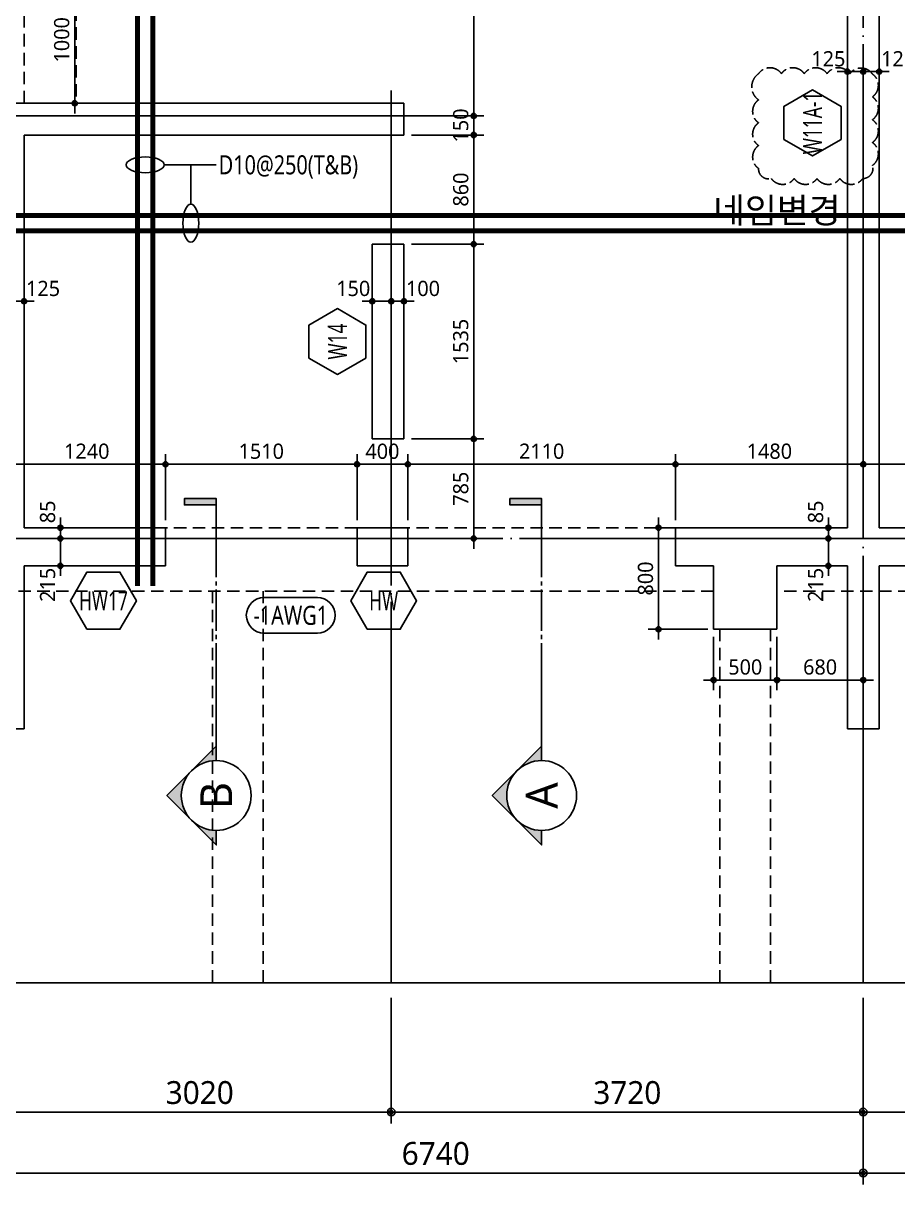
# Model space of a CAD drawing. Header units: millimetres. Extents: x 350420 to 672135, y -312840 to -44390.
# Drawn here: x 580432 to 587318, y -70688 to -61353 of the extents above; entities that cross this region are included whole.
import ezdxf
from ezdxf.enums import TextEntityAlignment as Align
from ezdxf.xclip import XClip

# ---------------------------------------------------------------- set-up
doc = ezdxf.new("R2010")
doc.units = ezdxf.units.MM
doc.header["$LTSCALE"] = 65
doc.header["$XCLIPFRAME"] = 0
for name, pattern in [('CEN', [62, 60, -1, 0, -1]), ('ER-IJ', [6.5, 5, -0.5, 0.5, -0.5]), ('HID', [2.5, 2, -0.5]), ('HID2', [7.5, 6, -1.5]), ('XS-지하주차장$0$CEN', [62, 60, -1, 0, -1]), ('XS-지하주차장$0$HID', [2.3, 1.5, -0.8])]:
    doc.linetypes.add(name, pattern=pattern)
doc.layers.get('Defpoints').update_dxf_attribs({"color": 145})
for name, color, linetype, plot in [('211119', 40, 'Continuous', False), ('DEFPOINT', 144, 'Continuous', False), ('XS-지하주차장$0$PD', 145, 'XS-지하주차장$0$HID', False)]:
    doc.layers.add(name, color=color, linetype=linetype, plot=plot)
for name, color, linetype in [('BAR-B', 2, 'HID2'), ('BAR-T', 2, 'Continuous'), ('CEN', 1, 'CEN'), ('DIM', 7, 'Continuous'), ('LEADER', 7, 'Continuous'), ('M', 7, 'Continuous'), ('NAME-B', 6, 'Continuous'), ('NAME-W', 4, 'Continuous'), ('SEC', 2, 'Continuous'), ('T', 6, 'Continuous'), ('XS-지하주차장$0$AWG', 5, 'XS-지하주차장$0$HID'), ('XS-지하주차장$0$B', 9, 'XS-지하주차장$0$HID'), ('XS-지하주차장$0$CEN', 1, 'XS-지하주차장$0$CEN'), ('XS-지하주차장$0$COL', 2, 'Continuous'), ('XS-지하주차장$0$G', 4, 'XS-지하주차장$0$HID'), ('XS-지하주차장$0$W1', 2, 'Continuous'), ('XS-지하주차장$0$W1-H', 11, 'XS-지하주차장$0$HID')]:
    doc.layers.add(name, color=color, linetype=linetype)
doc.styles.add('맑은고딕', font='malgun.ttf')
doc.dimstyles.new('DIM_40', dxfattribs={"dimscale": 40, "dimtxt": 3, "dimasz": 1, "dimexe": 2, "dimexo": 1.5, "dimgap": 1, "dimtad": 1, "dimdec": 0, "dimzin": 0, "dimdsep": 46, "dimtxsty": '맑은고딕', "dimblk1": 'DIMDOT', "dimblk2": 'DIMDOT', "dimsah": 1, "dimcen": 0.09, "dimdle": 2, "dimclrd": 7, "dimclre": 7, "dimclrt": 6, "dimadec": 0, "dimazin": 0, "dimtfac": 1, "dimtdec": 0, "dimtix": 1, "dimtmove": 2, "dimatfit": 3, "dimldrblk": 'DIMDOT', "dimfxl": 0, "dimtolj": 1, "dimtzin": 0, "dimarcsym": 0})
doc.dimstyles.new('DIM_60', dxfattribs={"dimscale": 60, "dimtxt": 3, "dimasz": 1, "dimexe": 1.5, "dimexo": 2, "dimgap": 1, "dimtad": 1, "dimdec": 0, "dimzin": 0, "dimdsep": 46, "dimtxsty": '맑은고딕', "dimblk1": 'DIMDOT', "dimblk2": 'DIMDOT', "dimsah": 1, "dimcen": 0.09, "dimdle": 2, "dimclrd": 7, "dimclre": 7, "dimclrt": 3, "dimadec": 0, "dimazin": 0, "dimtfac": 1, "dimtdec": 0, "dimtix": 1, "dimtmove": 2, "dimatfit": 3, "dimldrblk": 'DIMDOT', "dimfxl": 0, "dimtolj": 1, "dimtzin": 0, "dimarcsym": 0})

# ---------------------------------------------------------------- blocks, each defined once
blk = doc.blocks.new('XS-지하주차장$0$B1-6')
at = {"layer": 'XS-지하주차장$0$CEN'}
for p, q in [((34560, 27320), (34560, 20580)), ((26635, 20580), (36060, 20580)), ((26635, 20580), (36060, 20580)), ((34560, 13840), (34560, 20580)), ((31230, 13840), (31230, 17050)), ((31030, 16860), (36060, 16860))]:
    blk.add_line(p, q, dxfattribs=at)
at = {"layer": 'XS-지하주차장$0$PD'}
blk.add_line((29485, 14375), (31130, 14375), dxfattribs=at)
at = {"layer": 'XS-지하주차장$0$W1'}
for p, q in [((34475, 22060), (34475, 20705)), ((34775, 22060), (34775, 20705)), ((34475, 20705), (28095, 20705)), ((34775, 20705), (36060, 20705)), ((36060, 20705), (36060, 20455)), ((34475, 20455), (28095, 20455)), ((34475, 19100), (34475, 20455)), ((34775, 19900), (34775, 20455)), ((34775, 20455), (36060, 20455)), ((34775, 19100), (34775, 19400)), ((34775, 19100), (34475, 19100)), ((31130, 13840), (31130, 16960)), ((31380, 16960), (31130, 16960)), ((31380, 13965), (31380, 16960)), ((33775, 16960), (32240, 16960)), ((32240, 16710), (32240, 16960)), ((33775, 16710), (33775, 16960)), ((34475, 16590), (34475, 16990)), ((34775, 16990), (34475, 16990)), ((34775, 16590), (34775, 16990)), ((33775, 16710), (32240, 16710)), ((34775, 16590), (34475, 16590)), ((34775, 15080), (34475, 15080)), ((34475, 13965), (34475, 15080)), ((34775, 13965), (34775, 15080)), ((34475, 13965), (31380, 13965)), ((34775, 13965), (36060, 13965)), ((36060, 13965), (36060, 13715))]:
    blk.add_line(p, q, dxfattribs=at)
blk = doc.blocks.new('XS-지하주차장$0$B2-W')
at = {"layer": 'XS-지하주차장$0$W1-H'}
for p, q in [((119065, 68630), (119065, 72825)), ((125555, 65285), (125555, 71665)), ((125805, 65285), (125805, 71665)), ((119065, 68630), (122060, 68630)), ((122060, 68380), (122060, 68630)), ((119065, 65285), (119065, 68380)), ((119065, 68380), (122060, 68380)), ((121810, 65985), (121810, 67520)), ((121810, 67520), (122060, 67520)), ((122060, 65985), (122060, 67520)), ((121810, 65985), (122060, 65985)), ((119065, 65285), (120180, 65285)), ((120180, 64985), (120180, 65285)), ((121690, 65285), (122090, 65285)), ((121690, 64985), (121690, 65285)), ((122090, 64985), (122090, 65285)), ((124200, 65285), (125555, 65285)), ((124200, 64985), (124200, 65285)), ((127160, 65285), (125805, 65285)), ((119065, 64985), (120180, 64985)), ((119065, 64985), (119065, 63700)), ((121690, 64985), (122090, 64985)), ((124200, 64985), (124500, 64985)), ((124500, 64985), (124500, 64485)), ((125000, 64985), (125555, 64985)), ((125000, 64485), (125000, 64985)), ((125555, 64985), (125555, 63700)), ((127160, 64985), (125805, 64985)), ((125805, 64985), (125805, 63700)), ((124500, 64485), (125000, 64485)), ((119065, 63700), (118815, 63700)), ((125805, 63700), (125555, 63700))]:
    blk.add_line(p, q, dxfattribs=at)
blk = doc.blocks.new('XS-지하주차장')
at = {"layer": 'XS-지하주차장$0$AWG'}
for p, q in [((661200, 134475), (659690, 134475)), ((663710, 134475), (661600, 134475)), ((664010, 133975), (656510, 133975)), ((671990, 133975), (664510, 133975))]:
    blk.add_line(p, q, dxfattribs=at)
at = {"layer": 'XS-지하주차장$0$B'}
for p, q in [((660060, 126825), (660060, 133975)), ((660460, 126825), (660460, 133975))]:
    blk.add_line(p, q, dxfattribs=at)
at = {"layer": 'XS-지하주차장$0$COL'}
for p, q in [((664010, 134175), (664010, 133675)), ((664510, 133675), (664510, 134175)), ((664010, 133675), (664510, 133675))]:
    blk.add_line(p, q, dxfattribs=at)
at = {"layer": 'XS-지하주차장$0$G'}
for p, q in [((664060, 127100), (664060, 133675)), ((664460, 127100), (664460, 133675))]:
    blk.add_line(p, q, dxfattribs=at)
at = {"layer": 'XS-지하주차장$0$W1', "rotation": 270}
blk.add_blockref('XS-지하주차장$0$B1-6', (644610, 168950), dxfattribs=at)
at = {"layer": 'XS-지하주차장$0$W1-H'}
blk.add_blockref('XS-지하주차장$0$B2-W', (539510, 69190), dxfattribs=at)
blk = doc.blocks.new('DIMDOT')
at = {"layer": 'DIM', "linetype": 'Continuous'}
blk.add_line((-2, 0), (2, 0), dxfattribs=at)
for radius in [0.5, 0.25]:
    blk.add_circle((0, 0), radius, dxfattribs=at)
blk = doc.blocks.new('*D576')
at = {"layer": 'Defpoints', "color": 0, "linetype": 'Continuous', "transparency": 16777216}
for p in [(587050, -68910), (593790, -68910), (593790, -70410)]:
    blk.add_point(p, dxfattribs=at)
at = {"layer": 'DIM', "color": 7, "linetype": 'Continuous', "lineweight": -2, "transparency": 16777216}
for p, q in [((587050, -69030), (587050, -70500)), ((593790, -69030), (593790, -70500)), ((587110, -70410), (593730, -70410))]:
    blk.add_line(p, q, dxfattribs=at)
at = {"layer": 'DIM', "color": 7, "linetype": 'Continuous', "lineweight": -2, "transparency": 16777216, "xscale": 60, "yscale": 60, "zscale": 60, "rotation": 180}
blk.add_blockref('DIMDOT', (587050, -70410), dxfattribs=at)
at = {"layer": 'DIM', "color": 7, "linetype": 'Continuous', "lineweight": -2, "transparency": 16777216, "xscale": 60, "yscale": 60, "zscale": 60}
blk.add_blockref('DIMDOT', (593790, -70410), dxfattribs=at)
at = {"layer": 'DIM', "color": 3, "linetype": 'Continuous', "transparency": 16777216, "insert": (590420, -70257), "char_height": 180, "attachment_point": 5, "style": '맑은고딕'}
blk.add_mtext('\\A1;6740', dxfattribs=at)
blk = doc.blocks.new('*D578')
at = {"layer": 'Defpoints', "color": 0, "linetype": 'Continuous', "transparency": 16777216}
for p in [(587050, -68910), (590770, -68910), (587050, -69930)]:
    blk.add_point(p, dxfattribs=at)
at = {"layer": 'DIM', "color": 7, "linetype": 'Continuous', "lineweight": -2, "transparency": 16777216}
for p, q in [((587050, -69030), (587050, -70020)), ((590770, -69030), (590770, -70020)), ((590710, -69930), (587110, -69930))]:
    blk.add_line(p, q, dxfattribs=at)
at = {"layer": 'DIM', "color": 7, "linetype": 'Continuous', "lineweight": -2, "transparency": 16777216, "xscale": 60, "yscale": 60, "zscale": 60, "rotation": 180}
blk.add_blockref('DIMDOT', (587050, -69930), dxfattribs=at)
at = {"layer": 'DIM', "color": 7, "linetype": 'Continuous', "lineweight": -2, "transparency": 16777216, "xscale": 60, "yscale": 60, "zscale": 60}
blk.add_blockref('DIMDOT', (590770, -69930), dxfattribs=at)
at = {"layer": 'DIM', "color": 3, "linetype": 'Continuous', "transparency": 16777216, "insert": (588910, -69777), "char_height": 180, "attachment_point": 5, "style": '맑은고딕'}
blk.add_mtext('\\A1;3720', dxfattribs=at)
blk = doc.blocks.new('*D579')
at = {"layer": 'Defpoints', "color": 0, "linetype": 'Continuous', "transparency": 16777216}
for p in [(580310, -68910), (587050, -68910), (580310, -70410)]:
    blk.add_point(p, dxfattribs=at)
at = {"layer": 'DIM', "color": 7, "linetype": 'Continuous', "lineweight": -2, "transparency": 16777216}
for p, q in [((580310, -69030), (580310, -70500)), ((587050, -69030), (587050, -70500)), ((586990, -70410), (580370, -70410))]:
    blk.add_line(p, q, dxfattribs=at)
at = {"layer": 'DIM', "color": 7, "linetype": 'Continuous', "lineweight": -2, "transparency": 16777216, "xscale": 60, "yscale": 60, "zscale": 60, "rotation": 180}
blk.add_blockref('DIMDOT', (580310, -70410), dxfattribs=at)
at = {"layer": 'DIM', "color": 7, "linetype": 'Continuous', "lineweight": -2, "transparency": 16777216, "xscale": 60, "yscale": 60, "zscale": 60}
blk.add_blockref('DIMDOT', (587050, -70410), dxfattribs=at)
at = {"layer": 'DIM', "color": 3, "linetype": 'Continuous', "transparency": 16777216, "insert": (583680, -70257), "char_height": 180, "attachment_point": 5, "style": '맑은고딕'}
blk.add_mtext('\\A1;6740', dxfattribs=at)
blk = doc.blocks.new('*D580')
at = {"layer": 'Defpoints', "color": 0, "linetype": 'Continuous', "transparency": 16777216}
for p in [(580310, -68910), (583330, -68910), (580310, -69930)]:
    blk.add_point(p, dxfattribs=at)
at = {"layer": 'DIM', "color": 7, "linetype": 'Continuous', "lineweight": -2, "transparency": 16777216}
for p, q in [((580310, -69030), (580310, -70020)), ((583330, -69030), (583330, -70020)), ((583270, -69930), (580370, -69930))]:
    blk.add_line(p, q, dxfattribs=at)
at = {"layer": 'DIM', "color": 7, "linetype": 'Continuous', "lineweight": -2, "transparency": 16777216, "xscale": 60, "yscale": 60, "zscale": 60, "rotation": 180}
blk.add_blockref('DIMDOT', (580310, -69930), dxfattribs=at)
at = {"layer": 'DIM', "color": 7, "linetype": 'Continuous', "lineweight": -2, "transparency": 16777216, "xscale": 60, "yscale": 60, "zscale": 60}
blk.add_blockref('DIMDOT', (583330, -69930), dxfattribs=at)
at = {"layer": 'DIM', "color": 3, "linetype": 'Continuous', "transparency": 16777216, "insert": (581820, -69777), "char_height": 180, "attachment_point": 5, "style": '맑은고딕'}
blk.add_mtext('\\A1;3020', dxfattribs=at)
blk = doc.blocks.new('*D581')
at = {"layer": 'Defpoints', "color": 0, "linetype": 'Continuous', "transparency": 16777216}
for p in [(583330, -68910), (587050, -68910), (587050, -69930)]:
    blk.add_point(p, dxfattribs=at)
at = {"layer": 'DIM', "color": 7, "linetype": 'Continuous', "lineweight": -2, "transparency": 16777216}
for p, q in [((583330, -69030), (583330, -70020)), ((587050, -69030), (587050, -70020)), ((583390, -69930), (586990, -69930))]:
    blk.add_line(p, q, dxfattribs=at)
at = {"layer": 'DIM', "color": 7, "linetype": 'Continuous', "lineweight": -2, "transparency": 16777216, "xscale": 60, "yscale": 60, "zscale": 60, "rotation": 180}
blk.add_blockref('DIMDOT', (583330, -69930), dxfattribs=at)
at = {"layer": 'DIM', "color": 7, "linetype": 'Continuous', "lineweight": -2, "transparency": 16777216, "xscale": 60, "yscale": 60, "zscale": 60}
blk.add_blockref('DIMDOT', (587050, -69930), dxfattribs=at)
at = {"layer": 'DIM', "color": 3, "linetype": 'Continuous', "transparency": 16777216, "insert": (585190, -69777), "char_height": 180, "attachment_point": 5, "style": '맑은고딕'}
blk.add_mtext('\\A1;3720', dxfattribs=at)
blk = doc.blocks.new('*D649')
at = {"layer": 'Defpoints', "color": 0, "linetype": 'Continuous', "transparency": 16777216}
for p in [(583430, -62230), (583980, -62230), (583430, -63090)]:
    blk.add_point(p, dxfattribs=at)
at = {"layer": 'DIM', "color": 7, "linetype": 'Continuous', "lineweight": -2, "transparency": 16777216}
for p, q in [((583490, -62230), (584060, -62230)), ((583980, -63050), (583980, -62270)), ((583490, -63090), (584060, -63090))]:
    blk.add_line(p, q, dxfattribs=at)
at = {"layer": 'DIM', "color": 7, "linetype": 'Continuous', "lineweight": -2, "transparency": 16777216, "xscale": 40, "yscale": 40, "zscale": 40}
for p, rotation in [((583980, -62230), 90), ((583980, -63090), 270)]:
    blk.add_blockref('DIMDOT', p, dxfattribs=dict(at, rotation=rotation))
at = {"layer": 'DIM', "color": 6, "linetype": 'Continuous', "transparency": 16777216, "insert": (583878, -62660), "char_height": 120, "attachment_point": 5, "rotation": 90, "style": '맑은고딕'}
blk.add_mtext('\\A1;860', dxfattribs=at)
blk = doc.blocks.new('*D650')
at = {"layer": 'Defpoints', "color": 0, "linetype": 'Continuous', "transparency": 16777216}
for p in [(583430, -63090), (583430, -64625), (583980, -64625)]:
    blk.add_point(p, dxfattribs=at)
at = {"layer": 'DIM', "color": 7, "linetype": 'Continuous', "lineweight": -2, "transparency": 16777216}
for p, q in [((583490, -63090), (584060, -63090)), ((583980, -63130), (583980, -64585)), ((583490, -64625), (584060, -64625))]:
    blk.add_line(p, q, dxfattribs=at)
at = {"layer": 'DIM', "color": 7, "linetype": 'Continuous', "lineweight": -2, "transparency": 16777216, "xscale": 40, "yscale": 40, "zscale": 40}
for p, rotation in [((583980, -63090), 90), ((583980, -64625), 270)]:
    blk.add_blockref('DIMDOT', p, dxfattribs=dict(at, rotation=rotation))
at = {"layer": 'DIM', "color": 6, "linetype": 'Continuous', "transparency": 16777216, "insert": (583877.6, -63857.5), "char_height": 120, "attachment_point": 5, "rotation": 90, "style": '맑은고딕'}
blk.add_mtext('\\A1;1535', dxfattribs=at)
blk = doc.blocks.new('*D651')
at = {"layer": 'Defpoints', "color": 0, "linetype": 'Continuous', "transparency": 16777216}
for p in [(583430, -62080), (583430, -62230), (583980, -62230)]:
    blk.add_point(p, dxfattribs=at)
at = {"layer": 'DIM', "color": 7, "linetype": 'Continuous', "lineweight": -2, "transparency": 16777216}
for p, q in [((583980, -62040), (583980, -62000)), ((583490, -62080), (584060, -62080)), ((583980, -62080), (583980, -62230)), ((583490, -62230), (584060, -62230)), ((583980, -62270), (583980, -62310))]:
    blk.add_line(p, q, dxfattribs=at)
at = {"layer": 'DIM', "color": 7, "linetype": 'Continuous', "lineweight": -2, "transparency": 16777216, "xscale": 40, "yscale": 40, "zscale": 40}
for p, rotation in [((583980, -62080), 270), ((583980, -62230), 90)]:
    blk.add_blockref('DIMDOT', p, dxfattribs=dict(at, rotation=rotation))
at = {"layer": 'DIM', "color": 6, "linetype": 'Continuous', "transparency": 16777216, "insert": (583877.6, -62155), "char_height": 120, "attachment_point": 5, "rotation": 90, "style": '맑은고딕'}
blk.add_mtext('\\A1;150', dxfattribs=at)
blk = doc.blocks.new('*D654')
at = {"layer": 'Defpoints', "color": 0, "linetype": 'Continuous', "transparency": 16777216}
for p in [(583430, -59315), (583980, -59315), (583430, -62080)]:
    blk.add_point(p, dxfattribs=at)
at = {"layer": 'DIM', "color": 7, "linetype": 'Continuous', "lineweight": -2, "transparency": 16777216}
for p, q in [((583490, -59315), (584060, -59315)), ((583980, -62040), (583980, -59355)), ((583490, -62080), (584060, -62080))]:
    blk.add_line(p, q, dxfattribs=at)
at = {"layer": 'DIM', "color": 7, "linetype": 'Continuous', "lineweight": -2, "transparency": 16777216, "xscale": 40, "yscale": 40, "zscale": 40}
for p, rotation in [((583980, -59315), 90), ((583980, -62080), 270)]:
    blk.add_blockref('DIMDOT', p, dxfattribs=dict(at, rotation=rotation))
at = {"layer": 'DIM', "color": 6, "linetype": 'Continuous', "transparency": 16777216, "insert": (583878, -60697.5), "char_height": 120, "attachment_point": 5, "rotation": 90, "style": '맑은고딕'}
blk.add_mtext('\\A1;2765', dxfattribs=at)
blk = doc.blocks.new('*D671')
at = {"layer": 'Defpoints', "color": 0, "linetype": 'Continuous', "transparency": 16777216}
for p in [(583430, -63540), (583330, -63690), (583430, -63690)]:
    blk.add_point(p, dxfattribs=at)
at = {"layer": 'DIM', "color": 7, "linetype": 'Continuous', "lineweight": -2, "transparency": 16777216}
for p, q in [((583330, -63630), (583330, -63460)), ((583430, -63630), (583430, -63460)), ((583290, -63540), (583250, -63540)), ((583330, -63540), (583430, -63540)), ((583470, -63540), (583510, -63540))]:
    blk.add_line(p, q, dxfattribs=at)
at = {"layer": 'DIM', "color": 7, "linetype": 'Continuous', "lineweight": -2, "transparency": 16777216, "xscale": 40, "yscale": 40, "zscale": 40}
blk.add_blockref('DIMDOT', (583330, -63540), dxfattribs=at)
at = {"layer": 'DIM', "color": 7, "linetype": 'Continuous', "lineweight": -2, "transparency": 16777216, "xscale": 40, "yscale": 40, "zscale": 40, "rotation": 180}
blk.add_blockref('DIMDOT', (583430, -63540), dxfattribs=at)
at = {"layer": 'DIM', "color": 6, "linetype": 'Continuous', "transparency": 16777216, "insert": (583580, -63439.9), "char_height": 120, "attachment_point": 5, "style": '맑은고딕'}
blk.add_mtext('\\A1;100', dxfattribs=at)
blk = doc.blocks.new('*D672')
at = {"layer": 'Defpoints', "color": 0, "linetype": 'Continuous', "transparency": 16777216}
for p in [(583180, -63540), (583180, -63690), (583330, -63690)]:
    blk.add_point(p, dxfattribs=at)
at = {"layer": 'DIM', "color": 7, "linetype": 'Continuous', "lineweight": -2, "transparency": 16777216}
for p, q in [((583180, -63630), (583180, -63460)), ((583330, -63630), (583330, -63460)), ((583140, -63540), (583100, -63540)), ((583330, -63540), (583180, -63540)), ((583370, -63540), (583410, -63540))]:
    blk.add_line(p, q, dxfattribs=at)
at = {"layer": 'DIM', "color": 7, "linetype": 'Continuous', "lineweight": -2, "transparency": 16777216, "xscale": 40, "yscale": 40, "zscale": 40}
blk.add_blockref('DIMDOT', (583180, -63540), dxfattribs=at)
at = {"layer": 'DIM', "color": 7, "linetype": 'Continuous', "lineweight": -2, "transparency": 16777216, "xscale": 40, "yscale": 40, "zscale": 40, "rotation": 180}
blk.add_blockref('DIMDOT', (583330, -63540), dxfattribs=at)
at = {"layer": 'DIM', "color": 6, "linetype": 'Continuous', "transparency": 16777216, "insert": (583030, -63439.9), "char_height": 120, "attachment_point": 5, "style": '맑은고딕'}
blk.add_mtext('\\A1;150', dxfattribs=at)
blk = doc.blocks.new('*D697')
at = {"layer": 'Defpoints', "color": 0, "linetype": 'Continuous', "transparency": 16777216}
for p in [(587175, -61730), (587050, -61880), (587175, -61880)]:
    blk.add_point(p, dxfattribs=at)
at = {"layer": 'DIM', "color": 7, "linetype": 'Continuous', "lineweight": -2, "transparency": 16777216}
for p, q in [((587050, -61820), (587050, -61650)), ((587175, -61820), (587175, -61650)), ((587010, -61730), (586970, -61730)), ((587050, -61730), (587175, -61730)), ((587215, -61730), (587255, -61730))]:
    blk.add_line(p, q, dxfattribs=at)
at = {"layer": 'DIM', "color": 7, "linetype": 'Continuous', "lineweight": -2, "transparency": 16777216, "xscale": 40, "yscale": 40, "zscale": 40}
blk.add_blockref('DIMDOT', (587050, -61730), dxfattribs=at)
at = {"layer": 'DIM', "color": 7, "linetype": 'Continuous', "lineweight": -2, "transparency": 16777216, "xscale": 40, "yscale": 40, "zscale": 40, "rotation": 180}
blk.add_blockref('DIMDOT', (587175, -61730), dxfattribs=at)
at = {"layer": 'DIM', "color": 6, "linetype": 'Continuous', "transparency": 16777216, "insert": (587325, -61629.9), "char_height": 120, "attachment_point": 5, "style": '맑은고딕'}
blk.add_mtext('\\A1;125', dxfattribs=at)
blk = doc.blocks.new('*D698')
at = {"layer": 'Defpoints', "color": 0, "linetype": 'Continuous', "transparency": 16777216}
for p in [(586925, -61730), (586925, -61880), (587050, -61880)]:
    blk.add_point(p, dxfattribs=at)
at = {"layer": 'DIM', "color": 7, "linetype": 'Continuous', "lineweight": -2, "transparency": 16777216}
for p, q in [((586925, -61820), (586925, -61650)), ((587050, -61820), (587050, -61650)), ((586885, -61730), (586845, -61730)), ((587050, -61730), (586925, -61730)), ((587090, -61730), (587130, -61730))]:
    blk.add_line(p, q, dxfattribs=at)
at = {"layer": 'DIM', "color": 7, "linetype": 'Continuous', "lineweight": -2, "transparency": 16777216, "xscale": 40, "yscale": 40, "zscale": 40}
blk.add_blockref('DIMDOT', (586925, -61730), dxfattribs=at)
at = {"layer": 'DIM', "color": 7, "linetype": 'Continuous', "lineweight": -2, "transparency": 16777216, "xscale": 40, "yscale": 40, "zscale": 40, "rotation": 180}
blk.add_blockref('DIMDOT', (587050, -61730), dxfattribs=at)
at = {"layer": 'DIM', "color": 6, "linetype": 'Continuous', "transparency": 16777216, "insert": (586775, -61629.9), "char_height": 120, "attachment_point": 5, "style": '맑은고딕'}
blk.add_mtext('\\A1;125', dxfattribs=at)
blk = doc.blocks.new('*D825')
at = {"layer": 'Defpoints', "color": 0, "linetype": 'Continuous', "transparency": 16777216}
for p in [(586775, -65325), (586925, -65325), (586925, -65410)]:
    blk.add_point(p, dxfattribs=at)
at = {"layer": 'DIM', "color": 7, "linetype": 'Continuous', "lineweight": -2, "transparency": 16777216}
for p, q in [((586775, -65285), (586775, -65245)), ((586865, -65325), (586695, -65325)), ((586775, -65410), (586775, -65325)), ((586865, -65410), (586695, -65410)), ((586775, -65450), (586775, -65490))]:
    blk.add_line(p, q, dxfattribs=at)
at = {"layer": 'DIM', "color": 7, "linetype": 'Continuous', "lineweight": -2, "transparency": 16777216, "xscale": 40, "yscale": 40, "zscale": 40}
for p, rotation in [((586775, -65325), 270), ((586775, -65410), 90)]:
    blk.add_blockref('DIMDOT', p, dxfattribs=dict(at, rotation=rotation))
at = {"layer": 'DIM', "color": 6, "linetype": 'Continuous', "transparency": 16777216, "insert": (586674.9, -65200), "char_height": 120, "attachment_point": 5, "rotation": 90, "style": '맑은고딕'}
blk.add_mtext('\\A1;85', dxfattribs=at)
blk = doc.blocks.new('*D826')
at = {"layer": 'Defpoints', "color": 0, "linetype": 'Continuous', "transparency": 16777216}
for p in [(586925, -65410), (586775, -65625), (586925, -65625)]:
    blk.add_point(p, dxfattribs=at)
at = {"layer": 'DIM', "color": 7, "linetype": 'Continuous', "lineweight": -2, "transparency": 16777216}
for p, q in [((586865, -65410), (586695, -65410)), ((586775, -65450), (586775, -65585)), ((586865, -65625), (586695, -65625))]:
    blk.add_line(p, q, dxfattribs=at)
at = {"layer": 'DIM', "color": 7, "linetype": 'Continuous', "lineweight": -2, "transparency": 16777216, "xscale": 40, "yscale": 40, "zscale": 40}
for p, rotation in [((586775, -65410), 90), ((586775, -65625), 270)]:
    blk.add_blockref('DIMDOT', p, dxfattribs=dict(at, rotation=rotation))
at = {"layer": 'DIM', "color": 6, "linetype": 'Continuous', "transparency": 16777216, "insert": (586674.9, -65775), "char_height": 120, "attachment_point": 5, "rotation": 90, "style": '맑은고딕'}
blk.add_mtext('\\A1;215', dxfattribs=at)
blk = doc.blocks.new('*D829')
at = {"layer": 'Defpoints', "color": 0, "linetype": 'Continuous', "transparency": 16777216}
for p in [(580721.5, -65325), (580871.5, -65325), (580871.5, -65410)]:
    blk.add_point(p, dxfattribs=at)
at = {"layer": 'DIM', "color": 7, "linetype": 'Continuous', "lineweight": -2, "transparency": 16777216}
for p, q in [((580721.5, -65285), (580721.5, -65245)), ((580811.5, -65325), (580641.5, -65325)), ((580721.5, -65410), (580721.5, -65325)), ((580811.5, -65410), (580641.5, -65410)), ((580721.5, -65450), (580721.5, -65490))]:
    blk.add_line(p, q, dxfattribs=at)
at = {"layer": 'DIM', "color": 7, "linetype": 'Continuous', "lineweight": -2, "transparency": 16777216, "xscale": 40, "yscale": 40, "zscale": 40}
for p, rotation in [((580721.5, -65325), 270), ((580721.5, -65410), 90)]:
    blk.add_blockref('DIMDOT', p, dxfattribs=dict(at, rotation=rotation))
at = {"layer": 'DIM', "color": 6, "linetype": 'Continuous', "transparency": 16777216, "insert": (580621.4, -65200), "char_height": 120, "attachment_point": 5, "rotation": 90, "style": '맑은고딕'}
blk.add_mtext('\\A1;85', dxfattribs=at)
blk = doc.blocks.new('*D830')
at = {"layer": 'Defpoints', "color": 0, "linetype": 'Continuous', "transparency": 16777216}
for p in [(580871.5, -65410), (580721.5, -65625), (580871.5, -65625)]:
    blk.add_point(p, dxfattribs=at)
at = {"layer": 'DIM', "color": 7, "linetype": 'Continuous', "lineweight": -2, "transparency": 16777216}
for p, q in [((580811.5, -65410), (580641.5, -65410)), ((580721.5, -65450), (580721.5, -65585)), ((580811.5, -65625), (580641.5, -65625))]:
    blk.add_line(p, q, dxfattribs=at)
at = {"layer": 'DIM', "color": 7, "linetype": 'Continuous', "lineweight": -2, "transparency": 16777216, "xscale": 40, "yscale": 40, "zscale": 40}
for p, rotation in [((580721.5, -65410), 90), ((580721.5, -65625), 270)]:
    blk.add_blockref('DIMDOT', p, dxfattribs=dict(at, rotation=rotation))
at = {"layer": 'DIM', "color": 6, "linetype": 'Continuous', "transparency": 16777216, "insert": (580621.4, -65775), "char_height": 120, "attachment_point": 5, "rotation": 90, "style": '맑은고딕'}
blk.add_mtext('\\A1;215', dxfattribs=at)
blk = doc.blocks.new('*D834')
at = {"layer": 'Defpoints', "color": 0, "linetype": 'Continuous', "transparency": 16777216}
for p in [(583430, -64625), (583980, -64625), (583430, -65410)]:
    blk.add_point(p, dxfattribs=at)
at = {"layer": 'DIM', "color": 7, "linetype": 'Continuous', "lineweight": -2, "transparency": 16777216}
for p, q in [((583490, -64625), (584060, -64625)), ((583980, -65370), (583980, -64665)), ((583490, -65410), (584060, -65410))]:
    blk.add_line(p, q, dxfattribs=at)
at = {"layer": 'DIM', "color": 7, "linetype": 'Continuous', "lineweight": -2, "transparency": 16777216, "xscale": 40, "yscale": 40, "zscale": 40}
for p, rotation in [((583980, -64625), 90), ((583980, -65410), 270)]:
    blk.add_blockref('DIMDOT', p, dxfattribs=dict(at, rotation=rotation))
at = {"layer": 'DIM', "color": 6, "linetype": 'Continuous', "transparency": 16777216, "insert": (583878, -65017.5), "char_height": 120, "attachment_point": 5, "rotation": 90, "style": '맑은고딕'}
blk.add_mtext('\\A1;785', dxfattribs=at)
blk = doc.blocks.new('*D842')
at = {"layer": 'Defpoints', "color": 0, "linetype": 'Continuous', "transparency": 16777216}
for p in [(587050, -64825), (587050, -65325), (588530, -65325)]:
    blk.add_point(p, dxfattribs=at)
at = {"layer": 'DIM', "color": 7, "linetype": 'Continuous', "lineweight": -2, "transparency": 16777216}
for p, q in [((587050, -65265), (587050, -64745)), ((588530, -65265), (588530, -64745)), ((588490, -64825), (587090, -64825))]:
    blk.add_line(p, q, dxfattribs=at)
at = {"layer": 'DIM', "color": 7, "linetype": 'Continuous', "lineweight": -2, "transparency": 16777216, "xscale": 40, "yscale": 40, "zscale": 40, "rotation": 180}
blk.add_blockref('DIMDOT', (587050, -64825), dxfattribs=at)
at = {"layer": 'DIM', "color": 7, "linetype": 'Continuous', "lineweight": -2, "transparency": 16777216, "xscale": 40, "yscale": 40, "zscale": 40}
blk.add_blockref('DIMDOT', (588530, -64825), dxfattribs=at)
at = {"layer": 'DIM', "color": 6, "linetype": 'Continuous', "transparency": 16777216, "insert": (587790, -64722.6), "char_height": 120, "attachment_point": 5, "style": '맑은고딕'}
blk.add_mtext('\\A1;1480', dxfattribs=at)
blk = doc.blocks.new('*D847')
at = {"layer": 'Defpoints', "color": 0, "linetype": 'Continuous', "transparency": 16777216}
for p in [(587050, -64825), (585570, -65325), (587050, -65325)]:
    blk.add_point(p, dxfattribs=at)
at = {"layer": 'DIM', "color": 7, "linetype": 'Continuous', "lineweight": -2, "transparency": 16777216}
for p, q in [((585570, -65265), (585570, -64745)), ((587050, -65265), (587050, -64745)), ((585610, -64825), (587010, -64825))]:
    blk.add_line(p, q, dxfattribs=at)
at = {"layer": 'DIM', "color": 7, "linetype": 'Continuous', "lineweight": -2, "transparency": 16777216, "xscale": 40, "yscale": 40, "zscale": 40, "rotation": 180}
blk.add_blockref('DIMDOT', (585570, -64825), dxfattribs=at)
at = {"layer": 'DIM', "color": 7, "linetype": 'Continuous', "lineweight": -2, "transparency": 16777216, "xscale": 40, "yscale": 40, "zscale": 40}
blk.add_blockref('DIMDOT', (587050, -64825), dxfattribs=at)
at = {"layer": 'DIM', "color": 6, "linetype": 'Continuous', "transparency": 16777216, "insert": (586310, -64722.6), "char_height": 120, "attachment_point": 5, "style": '맑은고딕'}
blk.add_mtext('\\A1;1480', dxfattribs=at)
blk = doc.blocks.new('*D848')
at = {"layer": 'Defpoints', "color": 0, "linetype": 'Continuous', "transparency": 16777216}
for p in [(583460, -64825), (583460, -65325), (585570, -65325)]:
    blk.add_point(p, dxfattribs=at)
at = {"layer": 'DIM', "color": 7, "linetype": 'Continuous', "lineweight": -2, "transparency": 16777216}
for p, q in [((583460, -65265), (583460, -64745)), ((585570, -65265), (585570, -64745)), ((585530, -64825), (583500, -64825))]:
    blk.add_line(p, q, dxfattribs=at)
at = {"layer": 'DIM', "color": 7, "linetype": 'Continuous', "lineweight": -2, "transparency": 16777216, "xscale": 40, "yscale": 40, "zscale": 40, "rotation": 180}
blk.add_blockref('DIMDOT', (583460, -64825), dxfattribs=at)
at = {"layer": 'DIM', "color": 7, "linetype": 'Continuous', "lineweight": -2, "transparency": 16777216, "xscale": 40, "yscale": 40, "zscale": 40}
blk.add_blockref('DIMDOT', (585570, -64825), dxfattribs=at)
at = {"layer": 'DIM', "color": 6, "linetype": 'Continuous', "transparency": 16777216, "insert": (584515, -64722.6), "char_height": 120, "attachment_point": 5, "style": '맑은고딕'}
blk.add_mtext('\\A1;2110', dxfattribs=at)
blk = doc.blocks.new('*D849')
at = {"layer": 'Defpoints', "color": 0, "linetype": 'Continuous', "transparency": 16777216}
for p in [(583460, -64825), (583060, -65325), (583460, -65325)]:
    blk.add_point(p, dxfattribs=at)
at = {"layer": 'DIM', "color": 7, "linetype": 'Continuous', "lineweight": -2, "transparency": 16777216}
for p, q in [((583060, -65265), (583060, -64745)), ((583460, -65265), (583460, -64745)), ((583100, -64825), (583420, -64825))]:
    blk.add_line(p, q, dxfattribs=at)
at = {"layer": 'DIM', "color": 7, "linetype": 'Continuous', "lineweight": -2, "transparency": 16777216, "xscale": 40, "yscale": 40, "zscale": 40, "rotation": 180}
blk.add_blockref('DIMDOT', (583060, -64825), dxfattribs=at)
at = {"layer": 'DIM', "color": 7, "linetype": 'Continuous', "lineweight": -2, "transparency": 16777216, "xscale": 40, "yscale": 40, "zscale": 40}
blk.add_blockref('DIMDOT', (583460, -64825), dxfattribs=at)
at = {"layer": 'DIM', "color": 6, "linetype": 'Continuous', "transparency": 16777216, "insert": (583260, -64723), "char_height": 120, "attachment_point": 5, "style": '맑은고딕'}
blk.add_mtext('\\A1;400', dxfattribs=at)
blk = doc.blocks.new('*D850')
at = {"layer": 'Defpoints', "color": 0, "linetype": 'Continuous', "transparency": 16777216}
for p in [(581550, -64825), (581550, -65325), (583060, -65325)]:
    blk.add_point(p, dxfattribs=at)
at = {"layer": 'DIM', "color": 7, "linetype": 'Continuous', "lineweight": -2, "transparency": 16777216}
for p, q in [((581550, -65265), (581550, -64745)), ((583060, -65265), (583060, -64745)), ((583020, -64825), (581590, -64825))]:
    blk.add_line(p, q, dxfattribs=at)
at = {"layer": 'DIM', "color": 7, "linetype": 'Continuous', "lineweight": -2, "transparency": 16777216, "xscale": 40, "yscale": 40, "zscale": 40, "rotation": 180}
blk.add_blockref('DIMDOT', (581550, -64825), dxfattribs=at)
at = {"layer": 'DIM', "color": 7, "linetype": 'Continuous', "lineweight": -2, "transparency": 16777216, "xscale": 40, "yscale": 40, "zscale": 40}
blk.add_blockref('DIMDOT', (583060, -64825), dxfattribs=at)
at = {"layer": 'DIM', "color": 6, "linetype": 'Continuous', "transparency": 16777216, "insert": (582305, -64722.6), "char_height": 120, "attachment_point": 5, "style": '맑은고딕'}
blk.add_mtext('\\A1;1510', dxfattribs=at)
blk = doc.blocks.new('*D851')
at = {"layer": 'Defpoints', "color": 0, "linetype": 'Continuous', "transparency": 16777216}
for p in [(581550, -64825), (580310, -65325), (581550, -65325)]:
    blk.add_point(p, dxfattribs=at)
at = {"layer": 'DIM', "color": 7, "linetype": 'Continuous', "lineweight": -2, "transparency": 16777216}
for p, q in [((580310, -65265), (580310, -64745)), ((581550, -65265), (581550, -64745)), ((580350, -64825), (581510, -64825))]:
    blk.add_line(p, q, dxfattribs=at)
at = {"layer": 'DIM', "color": 7, "linetype": 'Continuous', "lineweight": -2, "transparency": 16777216, "xscale": 40, "yscale": 40, "zscale": 40, "rotation": 180}
blk.add_blockref('DIMDOT', (580310, -64825), dxfattribs=at)
at = {"layer": 'DIM', "color": 7, "linetype": 'Continuous', "lineweight": -2, "transparency": 16777216, "xscale": 40, "yscale": 40, "zscale": 40}
blk.add_blockref('DIMDOT', (581550, -64825), dxfattribs=at)
at = {"layer": 'DIM', "color": 6, "linetype": 'Continuous', "transparency": 16777216, "insert": (580930, -64722.6), "char_height": 120, "attachment_point": 5, "style": '맑은고딕'}
blk.add_mtext('\\A1;1240', dxfattribs=at)
blk = doc.blocks.new('단면기호2')
at = {"layer": 'SEC'}
h = blk.add_hatch(color=256, dxfattribs=at)
h.paths.add_polyline_path([(0, 388.9), (0, 275, 0.198912), (-194.5, 194.5)])
h.paths.add_polyline_path([(-388.9, 0), (-194.5, 194.5, 0.414214), (-194.5, -194.5)])
h.paths.add_polyline_path([(0, -275), (0, -388.9), (-194.5, -194.5, 0.198912)])
for points in [[(0, -388.9), (-388.9, 0), (0, 388.9), (0, 275)], [(0, -275), (0, -875)]]:
    blk.add_lwpolyline(points, dxfattribs=at)
blk.add_circle((0, 0), 275, dxfattribs=at)
blk = doc.blocks.new('단면기호')
at = {"layer": 'SEC'}
blk.add_hatch(color=2, dxfattribs=at).paths.add_polyline_path([(-0.83, 0), (0, 0), (0, 4.17), (-0.83, 4.17)])
at = {"layer": 'SEC', "color": 2}
blk.add_line((-0.83, 0), (0, 0), dxfattribs=at)
blk.add_lwpolyline([(-10, 0), (0, 0), (0, 4.17), (-0.83, 4.17), (-0.83, 0)], dxfattribs=at)
blk = doc.blocks.new('*D867')
at = {"layer": 'Defpoints', "color": 0, "linetype": 'Continuous', "transparency": 16777216}
for p in [(586370, -66125), (587050, -66125), (586370, -66525)]:
    blk.add_point(p, dxfattribs=at)
at = {"layer": 'DIM', "color": 7, "linetype": 'Continuous', "lineweight": -2, "transparency": 16777216}
for p, q in [((586370, -66185), (586370, -66605)), ((587050, -66185), (587050, -66605)), ((587010, -66525), (586410, -66525))]:
    blk.add_line(p, q, dxfattribs=at)
at = {"layer": 'DIM', "color": 7, "linetype": 'Continuous', "lineweight": -2, "transparency": 16777216, "xscale": 40, "yscale": 40, "zscale": 40, "rotation": 180}
blk.add_blockref('DIMDOT', (586370, -66525), dxfattribs=at)
at = {"layer": 'DIM', "color": 7, "linetype": 'Continuous', "lineweight": -2, "transparency": 16777216, "xscale": 40, "yscale": 40, "zscale": 40}
blk.add_blockref('DIMDOT', (587050, -66525), dxfattribs=at)
at = {"layer": 'DIM', "color": 6, "linetype": 'Continuous', "transparency": 16777216, "insert": (586710, -66423), "char_height": 120, "attachment_point": 5, "style": '맑은고딕'}
blk.add_mtext('\\A1;680', dxfattribs=at)
blk = doc.blocks.new('*D868')
at = {"layer": 'Defpoints', "color": 0, "linetype": 'Continuous', "transparency": 16777216}
for p in [(585870, -66125), (586370, -66125), (586370, -66525)]:
    blk.add_point(p, dxfattribs=at)
at = {"layer": 'DIM', "color": 7, "linetype": 'Continuous', "lineweight": -2, "transparency": 16777216}
for p, q in [((585870, -66185), (585870, -66605)), ((586370, -66185), (586370, -66605)), ((585910, -66525), (586330, -66525))]:
    blk.add_line(p, q, dxfattribs=at)
at = {"layer": 'DIM', "color": 7, "linetype": 'Continuous', "lineweight": -2, "transparency": 16777216, "xscale": 40, "yscale": 40, "zscale": 40, "rotation": 180}
blk.add_blockref('DIMDOT', (585870, -66525), dxfattribs=at)
at = {"layer": 'DIM', "color": 7, "linetype": 'Continuous', "lineweight": -2, "transparency": 16777216, "xscale": 40, "yscale": 40, "zscale": 40}
blk.add_blockref('DIMDOT', (586370, -66525), dxfattribs=at)
at = {"layer": 'DIM', "color": 6, "linetype": 'Continuous', "transparency": 16777216, "insert": (586120, -66423), "char_height": 120, "attachment_point": 5, "style": '맑은고딕'}
blk.add_mtext('\\A1;500', dxfattribs=at)
blk = doc.blocks.new('*D869')
at = {"layer": 'Defpoints', "color": 0, "linetype": 'Continuous', "transparency": 16777216}
for p in [(585435.8, -65325), (585885.8, -65325), (585885.8, -66125)]:
    blk.add_point(p, dxfattribs=at)
at = {"layer": 'DIM', "color": 7, "linetype": 'Continuous', "lineweight": -2, "transparency": 16777216}
for p, q in [((585825.8, -65325), (585355.8, -65325)), ((585435.8, -66085), (585435.8, -65365)), ((585825.8, -66125), (585355.8, -66125))]:
    blk.add_line(p, q, dxfattribs=at)
at = {"layer": 'DIM', "color": 7, "linetype": 'Continuous', "lineweight": -2, "transparency": 16777216, "xscale": 40, "yscale": 40, "zscale": 40}
for p, rotation in [((585435.8, -65325), 90), ((585435.8, -66125), 270)]:
    blk.add_blockref('DIMDOT', p, dxfattribs=dict(at, rotation=rotation))
at = {"layer": 'DIM', "color": 6, "linetype": 'Continuous', "transparency": 16777216, "insert": (585333.8, -65725), "char_height": 120, "attachment_point": 5, "rotation": 90, "style": '맑은고딕'}
blk.add_mtext('\\A1;800', dxfattribs=at)
blk = doc.blocks.new('*D956')
at = {"layer": 'Defpoints', "color": 0, "linetype": 'Continuous', "transparency": 16777216}
for p in [(580435, -63540), (580310, -63690), (580435, -63690)]:
    blk.add_point(p, dxfattribs=at)
at = {"layer": 'DIM', "color": 7, "linetype": 'Continuous', "lineweight": -2, "transparency": 16777216}
for p, q in [((580310, -63630), (580310, -63460)), ((580435, -63630), (580435, -63460)), ((580270, -63540), (580230, -63540)), ((580310, -63540), (580435, -63540)), ((580475, -63540), (580515, -63540))]:
    blk.add_line(p, q, dxfattribs=at)
at = {"layer": 'DIM', "color": 7, "linetype": 'Continuous', "lineweight": -2, "transparency": 16777216, "xscale": 40, "yscale": 40, "zscale": 40}
blk.add_blockref('DIMDOT', (580310, -63540), dxfattribs=at)
at = {"layer": 'DIM', "color": 7, "linetype": 'Continuous', "lineweight": -2, "transparency": 16777216, "xscale": 40, "yscale": 40, "zscale": 40, "rotation": 180}
blk.add_blockref('DIMDOT', (580435, -63540), dxfattribs=at)
at = {"layer": 'DIM', "color": 6, "linetype": 'Continuous', "transparency": 16777216, "insert": (580585, -63439.9), "char_height": 120, "attachment_point": 5, "style": '맑은고딕'}
blk.add_mtext('\\A1;125', dxfattribs=at)
blk = doc.blocks.new('*D960')
at = {"layer": 'Defpoints', "color": 0, "linetype": 'Continuous', "transparency": 16777216}
for p in [(580435, -60980), (580835, -60980), (580435, -61980)]:
    blk.add_point(p, dxfattribs=at)
at = {"layer": 'DIM', "color": 7, "linetype": 'Continuous', "lineweight": -2, "transparency": 16777216}
for p, q in [((580495, -60980), (580915, -60980)), ((580835, -61940), (580835, -61020)), ((580495, -61980), (580915, -61980))]:
    blk.add_line(p, q, dxfattribs=at)
at = {"layer": 'DIM', "color": 7, "linetype": 'Continuous', "lineweight": -2, "transparency": 16777216, "xscale": 40, "yscale": 40, "zscale": 40}
for p, rotation in [((580835, -60980), 90), ((580835, -61980), 270)]:
    blk.add_blockref('DIMDOT', p, dxfattribs=dict(at, rotation=rotation))
at = {"layer": 'DIM', "color": 6, "linetype": 'Continuous', "transparency": 16777216, "insert": (580732.6, -61480), "char_height": 120, "attachment_point": 5, "rotation": 90, "style": '맑은고딕'}
blk.add_mtext('\\A1;1000', dxfattribs=at)

msp = doc.modelspace()

# ---------------------------------------------------------------- linework, layer by layer
at = {"layer": '211119', "linetype": 'HID'}
msp.add_lwpolyline([(586224.9, -61746.7, -0.520567), (586404.9, -61746.7, -0.520567), (586584.9, -61746.7, -0.520567), (586764.9, -61746.7, -0.520567), (586944.9, -61746.7, -0.520567), (587122, -61749.5, -0.520567), (587122, -61929.5, -0.520567), (587122, -62109.5, -0.520567), (587122, -62289.5, -0.520567), (587122, -62469.5, -0.520567), (587045.4, -62572.9, -0.520567), (586865.4, -62572.9, -0.520567), (586685.4, -62572.9, -0.520567), (586505.4, -62572.9, -0.520567), (586325.4, -62572.9, -0.520567), (586224.9, -62493.5, -0.520567), (586224.9, -62313.5, -0.520567), (586224.9, -62133.5, -0.520567), (586224.9, -61953.5, -0.520567)], format="xyb", close=True, dxfattribs=at)
at = {"layer": 'BAR-B', "const_width": 40}
for points in [[(581450, -65785), (581450, -55725)], [(594110, -62985), (566510, -62985)]]:
    msp.add_lwpolyline(points, dxfattribs=at)
at = {"layer": 'BAR-T', "const_width": 40}
for points in [[(581330, -65785), (581330, -55725)], [(594110, -62865), (566510, -62865)]]:
    msp.add_lwpolyline(points, dxfattribs=at)
at = {"layer": 'CEN'}
for p, q in [((583330, -66910), (583330, -68910)), ((587050, -66910), (587050, -68910))]:
    msp.add_line(p, q, dxfattribs=at)
at = {"layer": 'DEFPOINT'}
for points in [[(563530, -52845), (597090, -52845), (597090, -70410), (563530, -70410)], [(565330, -54345), (595290, -54345), (595290, -68910), (565330, -68910)]]:
    msp.add_lwpolyline(points, close=True, dxfattribs=at)
at = {"layer": 'LEADER'}
for p, q in [((581540, -62465), (581950, -62465)), ((581750, -62775), (581750, -62465))]:
    msp.add_line(p, q, dxfattribs=at)
for centre, major_axis in [((581390, -62465), (150, 0)), ((581750, -62925), (0, -150))]:
    msp.add_ellipse(centre, major_axis=major_axis, ratio=0.416667, dxfattribs=at)
at = {"layer": 'M'}
for points in [[(586875, -62264.9), (586650, -62394.8), (586425, -62264.9), (586425, -62005.1), (586650, -61875.2), (586875, -62005.1)], [(583130, -63987.4), (582905, -64117.3), (582680, -63987.4), (582680, -63727.6), (582905, -63597.7), (583130, -63727.6)], [(580931.2, -66125), (580801.3, -65900), (580931.2, -65675), (581191, -65675), (581320.9, -65900), (581191, -66125)], [(583140.1, -66125), (583010.2, -65900), (583140.1, -65675), (583399.9, -65675), (583529.8, -65900), (583399.9, -66125)]]:
    msp.add_lwpolyline(points, close=True, dxfattribs=at)
msp.add_lwpolyline([(582327.2, -65875), (582747.2, -65875, -1), (582747.2, -66155), (582327.2, -66155, -1)], format="xyb", close=True, dxfattribs=at)
at = {"layer": 'SEC', "color": 2, "linetype": 'ER-IJ'}
for p, q in [((581950, -66560), (581950, -65695)), ((584515, -66560), (584515, -65695))]:
    msp.add_line(p, q, dxfattribs=at)

# ---------------------------------------------------------------- block references
ref = msp.add_blockref('XS-지하주차장', (-78140, -199800))
XClip(ref).set_block_clipping_path([(643469.9999999981, 130890.0000000019), (673429.9999999894, 145455.0000000002)])
at = {"layer": 'SEC', "xscale": 60, "yscale": 60, "zscale": 60, "rotation": 90.00000000000895}
for p in [(581950, -65095), (584515, -65095)]:
    msp.add_blockref('단면기호', p, dxfattribs=at)
at = {"layer": 'SEC', "xscale": -1, "rotation": 180}
for p in [(581950, -67435), (584515, -67435)]:
    msp.add_blockref('단면기호2', p, dxfattribs=at)

# ---------------------------------------------------------------- texts
at = {"layer": '211119', "style": '맑은고딕'}
msp.add_text('네임변경', height=200, dxfattribs=at).set_placement((586368.8, -62824.4), align=Align.MIDDLE_CENTER)
at = {"layer": 'NAME-B', "style": '맑은고딕', "width": 0.8}
msp.add_text('-1AWG1', height=150, dxfattribs=at).set_placement((582537.2, -66015), align=Align.MIDDLE)
at = {"layer": 'NAME-W', "style": '맑은고딕', "width": 0.7}
for s, p in [('W11A-1', (586650, -62135)), ('W14', (582905, -63857.5))]:
    msp.add_text(s, height=150, rotation=90, dxfattribs=at).set_placement(p, align=Align.MIDDLE)
for s, p in [('HW17', (581061.1, -65900)), ('HW', (583270, -65900))]:
    msp.add_text(s, height=150, dxfattribs=at).set_placement(p, align=Align.MIDDLE)
at = {"layer": 'SEC', "color": 3, "style": '맑은고딕'}
for s, p in [('B', (581950, -67435)), ('A', (584515, -67435))]:
    msp.add_text(s, height=250, rotation=90, dxfattribs=at).set_placement(p, align=Align.MIDDLE)
at = {"layer": 'T', "style": '맑은고딕', "width": 0.8}
msp.add_text('D10@250(T&B)', height=150, dxfattribs=at).set_placement((581970, -62465), align=Align.MIDDLE_LEFT)

# ---------------------------------------------------------------- dimensions: what is measured, and where the dimension line sits
at = {"layer": 'DIM', "linetype": 'Continuous'}
for base, p1, p2, angle, dimstyle, picture, middle in [((583980, -59315), (583430, -62080), (583430, -59315), 90, 'DIM_40', '*D654', (583878, -60697.5)), ((580835, -60980), (580435, -61980), (580435, -60980), 90, 'DIM_40', '*D960', (580732.6, -61480)), ((583980, -62230), (583430, -62080), (583430, -62230), 270, 'DIM_40', '*D651', (583877.6, -62155)), ((583980, -62230), (583430, -63090), (583430, -62230), 90, 'DIM_40', '*D649', (583878, -62660)), ((583980, -64625), (583430, -63090), (583430, -64625), 270, 'DIM_40', '*D650', (583877.6, -63857.5)), ((583980, -64625), (583430, -65410), (583430, -64625), 90, 'DIM_40', '*D834', (583878, -65017.5)), ((581550, -64825), (583060, -65325), (581550, -65325), 180, 'DIM_40', '*D850', (582305, -64722.6)), ((583460, -64825), (585570, -65325), (583460, -65325), 180, 'DIM_40', '*D848', (584515, -64722.6)), ((587050, -64825), (588530, -65325), (587050, -65325), 180, 'DIM_40', '*D842', (587790, -64722.6)), ((585435.8, -65325), (585885.8, -66125), (585885.8, -65325), 90, 'DIM_40', '*D869', (585333.8, -65725)), ((586370, -66525), (587050, -66125), (586370, -66125), 180, 'DIM_40', '*D867', (586710, -66423)), ((580310, -70410), (587050, -68910), (580310, -68910), 180, 'DIM_60', '*D579', (583680, -70257)), ((580310, -69930), (583330, -68910), (580310, -68910), 180, 'DIM_60', '*D580', (581820, -69777)), ((587050, -69930), (590770, -68910), (587050, -68910), 180, 'DIM_60', '*D578', (588910, -69777))]:
    dim = msp.add_linear_dim(base=base, p1=p1, p2=p2, angle=angle, dimstyle=dimstyle, dxfattribs=at)
    dim.commit()
    dim.dimension.update_dxf_attribs({"geometry": picture, "text_midpoint": middle})
for base, p1, p2, angle, picture, middle in [((586925, -61730), (587050, -61880), (586925, -61880), 180, '*D698', (586775, -61629.9)), ((583180, -63540), (583330, -63690), (583180, -63690), 180, '*D672', (583030, -63439.9)), ((580721.5, -65325), (580871.5, -65410), (580871.5, -65325), 90, '*D829', (580621.4, -65200)), ((586775, -65325), (586925, -65410), (586925, -65325), 90, '*D825', (586674.9, -65200)), ((580721.5, -65625), (580871.5, -65410), (580871.5, -65625), 270, '*D830', (580621.4, -65775)), ((586775, -65625), (586925, -65410), (586925, -65625), 270, '*D826', (586674.9, -65775))]:
    dim = msp.add_linear_dim(base=base, p1=p1, p2=p2, angle=angle, dimstyle='DIM_40', dxfattribs=at)
    dim.commit()
    dim.dimension.update_dxf_attribs({"geometry": picture, "text_midpoint": middle, "dimtype": 160})
for base, p1, p2, picture, middle in [((587175, -61730), (587050, -61880), (587175, -61880), '*D697', (587325, -61629.9)), ((580435, -63540), (580310, -63690), (580435, -63690), '*D956', (580585, -63439.9)), ((583430, -63540), (583330, -63690), (583430, -63690), '*D671', (583580, -63439.9))]:
    dim = msp.add_linear_dim(base=base, p1=p1, p2=p2, dimstyle='DIM_40', dxfattribs=at)
    dim.commit()
    dim.dimension.update_dxf_attribs({"geometry": picture, "text_midpoint": middle, "dimtype": 160})
for base, p1, p2, dimstyle, picture, middle in [((581550, -64825), (580310, -65325), (581550, -65325), 'DIM_40', '*D851', (580930, -64722.6)), ((583460, -64825), (583060, -65325), (583460, -65325), 'DIM_40', '*D849', (583260, -64723)), ((587050, -64825), (585570, -65325), (587050, -65325), 'DIM_40', '*D847', (586310, -64722.6)), ((586370, -66525), (585870, -66125), (586370, -66125), 'DIM_40', '*D868', (586120, -66423)), ((587050, -69930), (583330, -68910), (587050, -68910), 'DIM_60', '*D581', (585190, -69777)), ((593790, -70410), (587050, -68910), (593790, -68910), 'DIM_60', '*D576', (590420, -70257))]:
    dim = msp.add_linear_dim(base=base, p1=p1, p2=p2, dimstyle=dimstyle, dxfattribs=at)
    dim.commit()
    dim.dimension.update_dxf_attribs({"geometry": picture, "text_midpoint": middle})

doc.saveas('drawing.dxf')
